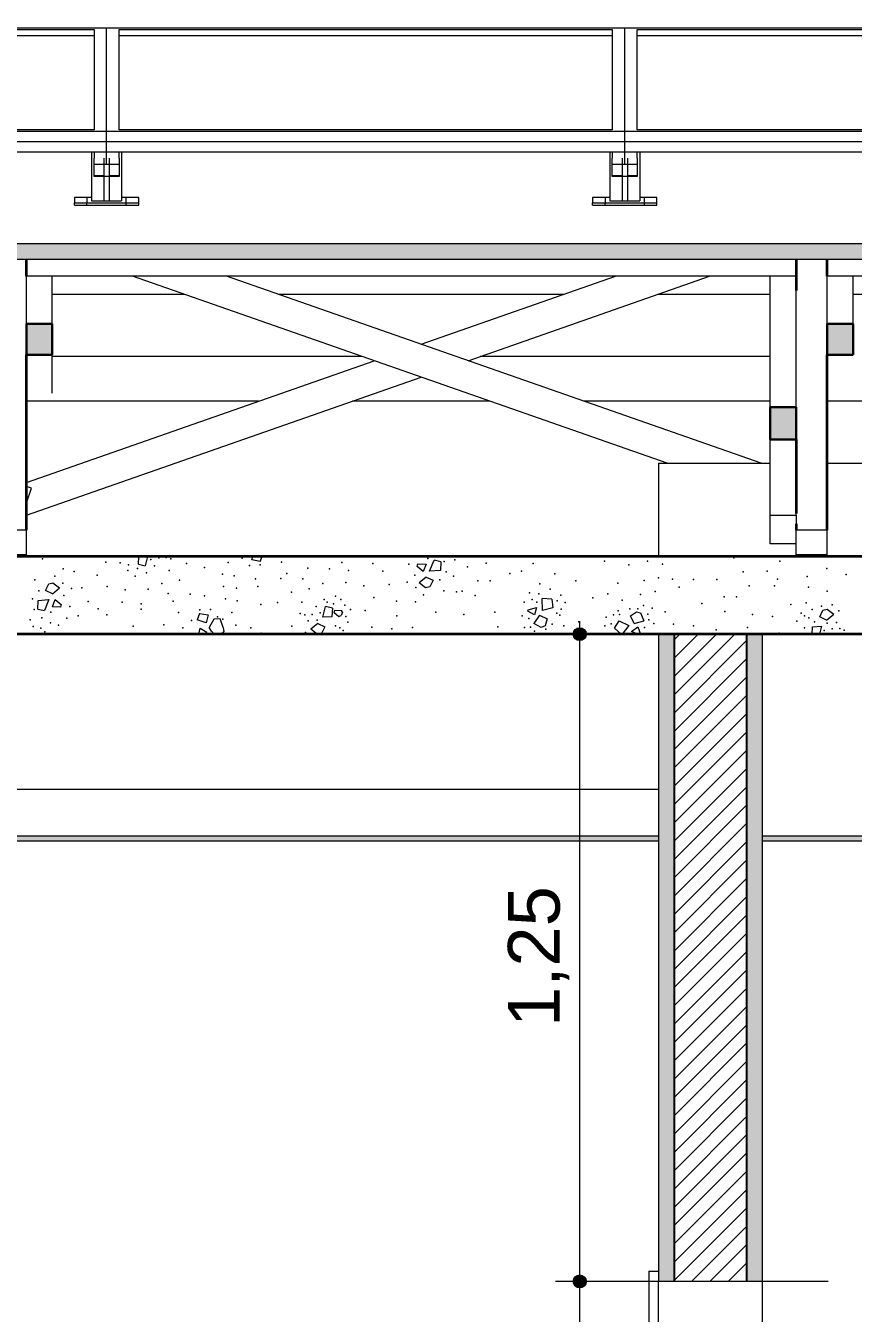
# Model space of a CAD drawing. Header units: metres. Extents: x -77 to 97, y 0 to 6.
# Drawn here: x -55.235 to -53.638, y 2.239 to 4.725 of the extents above; entities that cross this region are included whole.
import ezdxf

# ---------------------------------------------------------------- set-up
doc = ezdxf.new("R2010")
doc.units = ezdxf.units.M
doc.header["$MEASUREMENT"] = 0
for name, color, linetype in [('COTAS CORTE', 7, 'Continuous'), ('FORRO.EXEC', 7, 'Continuous'), ('LAJES.EST', 7, 'Continuous'), ('PAREDE CONSTRUIR', 7, 'Continuous'), ('S-BEAM-____-OTLN.IFC Model', 7, 'Continuous')]:
    doc.layers.add(name, color=color, linetype=linetype)
for name, color, linetype, lineweight, true_color in [('COTAS CORTE_Caneta_No__25', 7, 'Continuous', 13, 0x982312), ('ESTRUTURA-COB.EST_Caneta_No__16', 7, 'Continuous', 0, 0xc9c9c9), ('ESTRUTURA-COB.EST_Caneta_No__97', 7, 'Continuous', 5, 0x6b6b6b), ('PAREDE CONSTRUIR_Caneta_No__16', 7, 'Continuous', 0, 0xc9c9c9), ('Portas Archicad_Caneta_No__16', 7, 'Continuous', 0, 0xc9c9c9), ('S-BEAM-____-OTLN.IFC Model_Caneta_No__13', 7, 'Continuous', 0, 0xaaaaaa), ('S-BEAM-____-OTLN.IFC Model_Caneta_No__16', 7, 'Continuous', 0, 0xc9c9c9)]:
    doc.layers.add(name, color=color, linetype=linetype, lineweight=lineweight, true_color=true_color)
for name, color, linetype, lineweight in [('ESTRUTURA-COB.EST_Caneta_No__241', 7, 'Continuous', 13), ('FORRO.EXEC_Caneta_No__241', 7, 'Continuous', 13), ('Janelas Archicad_Caneta_No__241', 7, 'Continuous', 13), ('LAJES.EST_Caneta_No__1', 7, 'Continuous', 35), ('LAJES.EST_Caneta_No__241', 7, 'Continuous', 13), ('LAJES.EST_Caneta_No__96', 252, 'Continuous', 0), ('PAREDE CONSTRUIR_Caneta_No__241', 7, 'Continuous', 13), ('PAREDE CONSTRUIR_Caneta_No__3', 7, 'Continuous', 25), ('S-BEAM-____-OTLN.IFC Model_Caneta_No__1', 7, 'Continuous', 35), ('S-BEAM-____-OTLN.IFC Model_Caneta_No__2', 7, 'Continuous', 30)]:
    doc.layers.add(name, color=color, linetype=linetype, lineweight=lineweight)
doc.styles.add('ESTILO_GERADO_1', font='arial.ttf')
doc.dimstyles.new('ESTILO_GERADO__5', dxfattribs={"dimtxt": 0.1, "dimasz": 0.0475, "dimexe": 0.18, "dimexo": 0.837656, "dimgap": 0, "dimtad": 1, "dimzin": 0, "dimdsep": 46, "dimtxsty": 'ESTILO_GERADO_1', "dimblk": 'ARROWHEAD_11', "dimblk1": 'ARROWHEAD_11', "dimblk2": 'ARROWHEAD_11', "dimcen": 0.09, "dimclrd": 256, "dimclre": 256, "dimclrt": 256, "dimadec": 0, "dimazin": 0, "dimtfac": 1, "dimtdec": 4, "dimtmove": 0, "dimatfit": 3, "dimfxl": 0, "dimtolj": 1, "dimtzin": 0, "dimarcsym": 0})
doc.dimstyles.new('ESTILO_GERADO__6', dxfattribs={"dimtxt": 0.1, "dimasz": 0.0475, "dimexe": 0.18, "dimexo": 1.849209, "dimgap": 0, "dimtad": 1, "dimzin": 0, "dimdsep": 46, "dimtxsty": 'ESTILO_GERADO_1', "dimblk": 'ARROWHEAD_11', "dimblk1": 'ARROWHEAD_11', "dimblk2": 'ARROWHEAD_11', "dimcen": 0.09, "dimclrd": 256, "dimclre": 256, "dimclrt": 256, "dimadec": 0, "dimazin": 0, "dimtfac": 1, "dimtdec": 4, "dimtmove": 0, "dimatfit": 3, "dimfxl": 0, "dimtolj": 1, "dimtzin": 0, "dimarcsym": 0})
doc.dimstyles.new('ESTILO_GERADO__7', dxfattribs={"dimtxt": 0.1, "dimasz": 0.0475, "dimexe": 0.18, "dimexo": 0.479633, "dimgap": 0, "dimtad": 1, "dimzin": 0, "dimdsep": 46, "dimtxsty": 'ESTILO_GERADO_1', "dimblk": 'ARROWHEAD_11', "dimblk1": 'ARROWHEAD_11', "dimblk2": 'ARROWHEAD_11', "dimcen": 0.09, "dimclrd": 256, "dimclre": 256, "dimclrt": 256, "dimadec": 0, "dimazin": 0, "dimtfac": 1, "dimtdec": 4, "dimtmove": 0, "dimatfit": 3, "dimfxl": 0, "dimtolj": 1, "dimtzin": 0, "dimarcsym": 0})

# ---------------------------------------------------------------- blocks, each defined once
blk = doc.blocks.new('*X5')
at = {"layer": 'LAJES.EST_Caneta_No__241', "color": 7, "linetype": 'Continuous', "lineweight": 13}
for p, q in [((-55.0174, 3.6849), (-55.0168, 3.7)), ((-55.0174, 3.6849), (-55.0044, 3.6821)), ((-55, 3.7), (-55.0044, 3.6821)), ((-54.799, 3.6935), (-54.7972, 3.7)), ((-54.7826, 3.6906), (-54.799, 3.6935)), ((-54.7826, 3.6906), (-54.7791, 3.7)), ((-54.4797, 3.6807), (-54.4783, 3.686)), ((-54.4681, 3.6712), (-54.4797, 3.6807)), ((-54.4783, 3.686), (-54.4624, 3.6853)), ((-54.4624, 3.6853), (-54.4681, 3.6712)), ((-54.4559, 3.6714), (-54.4473, 3.6927)), ((-54.4344, 3.6899), (-54.4473, 3.6927)), ((-54.4344, 3.6899), (-54.435, 3.6733)), ((-54.4625, 3.6603), (-54.4761, 3.6492)), ((-54.4625, 3.6603), (-54.4492, 3.654)), ((-54.435, 3.6733), (-54.4559, 3.6714)), ((-55.197, 3.6344), (-55.1909, 3.6472)), ((-55.1836, 3.628), (-55.197, 3.6344)), ((-55.1909, 3.6472), (-55.1827, 3.6492)), ((-55.1836, 3.628), (-55.17, 3.6392)), ((-55.1827, 3.6492), (-55.17, 3.6392)), ((-54.4635, 3.6392), (-54.4761, 3.6492)), ((-54.4553, 3.6412), (-54.4635, 3.6392)), ((-54.4492, 3.654), (-54.4553, 3.6412)), ((-55.2118, 3.5985), (-55.2112, 3.6151)), ((-55.2112, 3.6151), (-55.1903, 3.617)), ((-55.1903, 3.617), (-55.1988, 3.5956)), ((-55.1837, 3.6031), (-55.1781, 3.6172)), ((-55.1781, 3.6172), (-55.1665, 3.6076)), ((-55.1665, 3.6076), (-55.1678, 3.6024)), ((-54.2381, 3.5959), (-54.2388, 3.6186)), ((-54.2198, 3.6176), (-54.2388, 3.6186)), ((-54.2198, 3.6176), (-54.2178, 3.601)), ((-55.2118, 3.5985), (-55.1988, 3.5956)), ((-55.1678, 3.6024), (-55.1837, 3.6031)), ((-54.8996, 3.5901), (-54.9041, 3.5776)), ((-54.8996, 3.5901), (-54.8832, 3.5872)), ((-54.8832, 3.5872), (-54.8873, 3.5719)), ((-54.6616, 3.5826), (-54.6565, 3.6032)), ((-54.6442, 3.5837), (-54.6616, 3.5826)), ((-54.6435, 3.6003), (-54.6565, 3.6032)), ((-54.6435, 3.6003), (-54.6442, 3.5837)), ((-54.6398, 3.591), (-54.6384, 3.5963)), ((-54.6317, 3.5843), (-54.6398, 3.591)), ((-54.6384, 3.5963), (-54.6258, 3.5957)), ((-54.6317, 3.5843), (-54.6262, 3.5864)), ((-54.6237, 3.5925), (-54.6262, 3.5864)), ((-54.6237, 3.5925), (-54.6258, 3.5957)), ((-54.2662, 3.5946), (-54.2659, 3.5973)), ((-54.2532, 3.5871), (-54.2662, 3.5946)), ((-54.2659, 3.5973), (-54.2498, 3.6018)), ((-54.2439, 3.5865), (-54.2546, 3.5708)), ((-54.2498, 3.6018), (-54.2532, 3.5871)), ((-54.2439, 3.5865), (-54.2287, 3.5797)), ((-54.2178, 3.601), (-54.2381, 3.5959)), ((-54.0684, 3.5854), (-54.0567, 3.5934)), ((-54.0609, 3.5706), (-54.0684, 3.5854)), ((-54.0567, 3.5934), (-54.0486, 3.5911)), ((-54.0486, 3.5911), (-54.0427, 3.5761)), ((-53.703, 3.5837), (-53.6968, 3.5964)), ((-53.6896, 3.5773), (-53.703, 3.5837)), ((-53.6968, 3.5964), (-53.6886, 3.5984)), ((-53.6896, 3.5773), (-53.676, 3.5884)), ((-53.6886, 3.5984), (-53.676, 3.5884)), ((-54.8873, 3.5719), (-54.9041, 3.5776)), ((-54.9009, 3.55), (-54.8987, 3.5617)), ((-54.8987, 3.5617), (-54.8856, 3.5542)), ((-54.8721, 3.5788), (-54.8813, 3.5629)), ((-54.877, 3.5559), (-54.8813, 3.5629)), ((-54.8714, 3.55), (-54.877, 3.5559)), ((-54.8601, 3.5795), (-54.8721, 3.5788)), ((-54.8542, 3.5628), (-54.8601, 3.5795)), ((-54.8542, 3.5628), (-54.8532, 3.5544)), ((-54.6717, 3.5708), (-54.6853, 3.5596)), ((-54.6731, 3.55), (-54.6853, 3.5596)), ((-54.6717, 3.5708), (-54.6583, 3.5644)), ((-54.6583, 3.5644), (-54.6645, 3.5516)), ((-54.2405, 3.5629), (-54.2546, 3.5708)), ((-54.2328, 3.5662), (-54.2405, 3.5629)), ((-54.2287, 3.5797), (-54.2328, 3.5662)), ((-54.0992, 3.5616), (-54.0903, 3.5758)), ((-54.0992, 3.5616), (-54.0864, 3.55)), ((-54.0903, 3.5758), (-54.0713, 3.5669)), ((-54.0713, 3.5669), (-54.0842, 3.55)), ((-54.0659, 3.5549), (-54.054, 3.5643)), ((-54.0609, 3.5706), (-54.0427, 3.5761)), ((-54.054, 3.5643), (-54.0487, 3.5502)), ((-53.7177, 3.55), (-53.7171, 3.5644)), ((-53.7171, 3.5644), (-53.6997, 3.5655)), ((-53.6997, 3.5655), (-53.7035, 3.55)), ((-54.8856, 3.5542), (-54.8901, 3.55)), ((-54.8532, 3.5544), (-54.8579, 3.55)), ((-54.6645, 3.5516), (-54.6711, 3.55)), ((-54.0544, 3.55), (-54.0659, 3.5549)), ((-54.0487, 3.5502), (-54.0489, 3.55))]:
    blk.add_line(p, q, dxfattribs=at)
for p in [(-55.2027, 3.6958), (-55.1418, 3.6999), (-55.0809, 3.6892), (-55.0527, 3.6875), (-55.0368, 3.6841), (-55.0322, 3.6997), (-54.994, 3.6942), (-54.9865, 3.682), (-54.9785, 3.6975), (-54.964, 3.6982), (-54.9552, 3.6952), (-54.9248, 3.6862), (-54.8447, 3.6886), (-54.8172, 3.697), (-54.8034, 3.6829), (-54.7828, 3.6837), (-54.7417, 3.6888), (-54.625, 3.6887), (-54.5655, 3.6864), (-54.4961, 3.685), (-54.4595, 3.696), (-54.4275, 3.6906), (-54.4071, 3.6939), (-54.3825, 3.68), (-54.3464, 3.6871), (-54.3157, 3.6999), (-54.2561, 3.6867), (-54.1185, 3.6908), (-54.0712, 3.6837), (-54.0356, 3.6913), (-54.0064, 3.6851), (-53.8689, 3.6976), (-53.7802, 3.6908), (-53.6655, 3.6999), (-55.1788, 3.6623), (-55.1631, 3.6762), (-55.1414, 3.6713), (-55.0972, 3.6642), (-55.0381, 3.6727), (-55.0237, 3.6619), (-55.0195, 3.6766), (-55.002, 3.6684), (-54.9587, 3.6733), (-54.8905, 3.6789), (-54.8553, 3.6661), (-54.8327, 3.6628), (-54.7916, 3.6569), (-54.7428, 3.6577), (-54.7313, 3.6673), (-54.7004, 3.657), (-54.6911, 3.6778), (-54.6487, 3.6763), (-54.6121, 3.6733), (-54.5461, 3.6719), (-54.4843, 3.6639), (-54.4239, 3.6703), (-54.41, 3.6619), (-54.301, 3.6672), (-54.2787, 3.672), (-54.2141, 3.6665), (-54.0143, 3.659), (-53.9874, 3.6561), (-53.9464, 3.6557), (-53.9018, 3.6557), (-53.8506, 3.6702), (-53.8042, 3.6718), (-53.7844, 3.6564), (-53.727, 3.6613), (-53.6894, 3.6766), (-53.652, 3.6651), (-55.2178, 3.6548), (-55.2101, 3.6337), (-55.1637, 3.6484), (-55.1469, 3.6382), (-55.127, 3.6393), (-55.0779, 3.6421), (-55.0434, 3.6354), (-54.9989, 3.6372), (-54.9727, 3.6476), (-54.9384, 3.6541), (-54.8535, 3.6421), (-54.8287, 3.6386), (-54.7874, 3.6422), (-54.7225, 3.6312), (-54.6882, 3.6376), (-54.662, 3.6481), (-54.6176, 3.6498), (-54.583, 3.6431), (-54.5339, 3.6459), (-54.4993, 3.6502), (-54.4825, 3.64), (-54.4361, 3.6547), (-54.4283, 3.6336), (-54.4041, 3.6321), (-54.3927, 3.6331), (-54.3627, 3.653), (-54.3391, 3.6529), (-54.2433, 3.6471), (-54.2232, 3.637), (-54.1736, 3.6529), (-54.0924, 3.6487), (-54.042, 3.6537), (-54.0203, 3.6325), (-53.9745, 3.6411), (-53.8392, 3.6431), (-53.7904, 3.6431), (-53.7244, 3.6408), (-53.6886, 3.633), (-55.2222, 3.6181), (-55.1619, 3.6245), (-55.1148, 3.6133), (-55.0488, 3.612), (-55.0122, 3.6089), (-54.9605, 3.6283), (-54.9508, 3.6135), (-54.9181, 3.6275), (-54.8905, 3.6239), (-54.8495, 3.618), (-54.8269, 3.6147), (-54.7817, 3.6075), (-54.7491, 3.6109), (-54.7022, 3.6119), (-54.659, 3.6168), (-54.6534, 3.6117), (-54.6414, 3.6086), (-54.6372, 3.6233), (-54.627, 3.6173), (-54.6197, 3.6059), (-54.5637, 3.6211), (-54.5195, 3.614), (-54.4831, 3.6122), (-54.4673, 3.6261), (-54.3682, 3.6249), (-54.2731, 3.6119), (-54.2628, 3.6299), (-54.2578, 3.617), (-54.2488, 3.6117), (-54.2449, 3.6279), (-54.2096, 3.6147), (-54.2028, 3.6256), (-54.194, 3.6113), (-54.141, 3.6204), (-54.112, 3.6281), (-54.0845, 3.616), (-54.0486, 3.6265), (-54.043, 3.6055), (-53.9303, 3.6092), (-53.8876, 3.6222), (-53.8637, 3.6224), (-53.7587, 3.6075), (-53.7294, 3.6108), (-53.6789, 3.6066), (-55.2187, 3.5978), (-55.2039, 3.5814), (-55.1867, 3.5924), (-55.156, 3.5809), (-55.1501, 3.6034), (-55.1341, 3.5857), (-55.0955, 3.5989), (-55.0785, 3.5875), (-55.0124, 3.5984), (-54.9405, 3.5919), (-54.8994, 3.5971), (-54.8787, 3.5978), (-54.8649, 3.5837), (-54.8375, 3.5921), (-54.7057, 3.5901), (-54.6969, 3.5871), (-54.6824, 3.5877), (-54.6744, 3.6032), (-54.6669, 3.591), (-54.6176, 3.5844), (-54.6083, 3.5978), (-54.58, 3.596), (-54.5192, 3.5854), (-54.4435, 3.5925), (-54.3899, 3.5877), (-54.3301, 3.5922), (-54.2771, 3.5856), (-54.2104, 3.5909), (-54.2044, 3.587), (-54.2022, 3.5985), (-54.1153, 3.5828), (-54.1008, 3.5875), (-54.0919, 3.5951), (-54.0896, 3.5882), (-54.0692, 3.5991), (-54.0538, 3.5991), (-54.0345, 3.5886), (-54.0264, 3.6), (-54.0014, 3.5931), (-53.8863, 3.594), (-53.8325, 3.5878), (-53.7939, 3.5844), (-53.7389, 3.5906), (-53.7321, 3.5856), (-53.724, 3.5816), (-53.7176, 3.5976), (-53.6995, 3.6039), (-53.6659, 3.5948), (-55.2266, 3.5774), (-55.2207, 3.5649), (-55.206, 3.5616), (-55.1872, 3.572), (-55.1721, 3.5676), (-55.0276, 3.5655), (-54.9684, 3.5682), (-54.9318, 3.5623), (-54.9153, 3.5764), (-54.8549, 3.5787), (-54.8299, 3.5677), (-54.8011, 3.5625), (-54.7216, 3.5656), (-54.6904, 3.5755), (-54.6728, 3.5768), (-54.6373, 3.5664), (-54.6292, 3.5625), (-54.6224, 3.5574), (-54.6139, 3.5729), (-54.5674, 3.5637), (-54.5288, 3.5603), (-54.4889, 3.5631), (-54.3242, 3.5644), (-54.273, 3.5628), (-54.2641, 3.5801), (-54.2612, 3.5635), (-54.2531, 3.5559), (-54.2314, 3.5599), (-54.2195, 3.5696), (-54.1969, 3.5661), (-54.168, 3.574), (-54.1174, 3.5661), (-54.1053, 3.5703), (-54.0412, 3.5628), (-54.033, 3.5775), (-54.0234, 3.5706), (-53.9854, 3.5695), (-53.9464, 3.5662), (-53.9031, 3.5587), (-53.8421, 3.5627), (-53.7473, 3.5752), (-53.7326, 3.5625), (-53.7129, 3.5739), (-53.6944, 3.557), (-53.6885, 3.5713), (-53.6788, 3.5603), (-53.6709, 3.5726), (-53.6644, 3.561), (-53.6556, 3.558), (-55.2291, 3.5502), (-55.1984, 3.5546), (-54.7811, 3.5521), (-54.6954, 3.5533), (-54.6437, 3.5505), (-54.4303, 3.5511), (-54.0345, 3.5504), (-53.7813, 3.5521), (-53.753, 3.5503)]:
    blk.add_point(p, dxfattribs=at)
blk = doc.blocks.new('*D20')
at = {"layer": 'COTAS CORTE_Caneta_No__25', "linetype": 'Continuous', "lineweight": 13, "true_color": 0x982312}
for points in [[(-43.7841, 3.55), (-43.7832, 3.5452), (-43.7804, 3.5412), (-43.7764, 3.5385), (-43.7716, 3.5375), (-43.7668, 3.5385), (-43.7628, 3.5412), (-43.7601, 3.5452), (-43.7591, 3.55), (-43.7601, 3.5548), (-43.7628, 3.5588), (-43.7668, 3.5615), (-43.7716, 3.5625), (-43.7764, 3.5615), (-43.7804, 3.5588), (-43.7832, 3.5548)], [(-43.7841, 3.16), (-43.7832, 3.1552), (-43.7804, 3.1512), (-43.7764, 3.1485), (-43.7716, 3.1475), (-43.7668, 3.1485), (-43.7628, 3.1512), (-43.7601, 3.1552), (-43.7591, 3.16), (-43.7601, 3.1648), (-43.7628, 3.1688), (-43.7668, 3.1715), (-43.7716, 3.1725), (-43.7764, 3.1715), (-43.7804, 3.1688), (-43.7832, 3.1648)], [(-43.7841, 3.15), (-43.7832, 3.1452), (-43.7804, 3.1412), (-43.7764, 3.1385), (-43.7716, 3.1375), (-43.7668, 3.1385), (-43.7628, 3.1412), (-43.7601, 3.1452), (-43.7591, 3.15), (-43.7601, 3.1548), (-43.7628, 3.1588), (-43.7668, 3.1615), (-43.7716, 3.1625), (-43.7764, 3.1615), (-43.7804, 3.1588), (-43.7832, 3.1548)]]:
    blk.add_hatch(color=24, dxfattribs=at).paths.add_polyline_path(points)
at = {"layer": 'COTAS CORTE_Caneta_No__25', "color": 24, "linetype": 'Continuous', "lineweight": 13, "true_color": 0x982312}
for p, q in [((-43.7841, 3.55), (-44.6093, 3.55)), ((-43.7716, 3.1725), (-43.7716, 3.5375)), ((-43.7247, 3.55), (-43.7591, 3.55)), ((-43.7841, 3.16), (-44.6093, 3.16)), ((-43.7247, 3.16), (-43.7591, 3.16))]:
    blk.add_line(p, q, dxfattribs=at)
for centre in [(-43.7716, 3.55), (-43.7716, 3.16)]:
    blk.add_circle(centre, 0.0125, dxfattribs=at)
at = {"layer": 'COTAS CORTE_Caneta_No__25', "color": 24, "lineweight": 13, "true_color": 0x982312, "insert": (-43.7916, 3.2215), "char_height": 0.1, "attachment_point": 7, "rotation": 90, "style": 'ESTILO_GERADO_1'}
blk.add_mtext('\\A1;{\\pql;\\fArial|b0|i0|c0|p0;\\W1.000000;0,39}', dxfattribs=at)
blk = doc.blocks.new('ARROWHEAD_11')
at = {"color": 0, "linetype": 'Continuous', "lineweight": 0}
blk.add_line((0, 0), (-1, 0), dxfattribs=at)
at = {"color": 0, "linetype": 'Continuous', "lineweight": 0, "const_width": 0.25, "flags": 128}
blk.add_lwpolyline([(-0.125, 0, 1), (0.125, 0, 1)], format="xyb", close=True, dxfattribs=at)
blk = doc.blocks.new('*D21')
at = {"layer": 'COTAS CORTE_Caneta_No__25', "linetype": 'Continuous', "lineweight": 13, "true_color": 0x982312}
for points in [[(-43.7841, 3.7), (-43.7832, 3.6952), (-43.7804, 3.6912), (-43.7764, 3.6885), (-43.7716, 3.6875), (-43.7668, 3.6885), (-43.7628, 3.6912), (-43.7601, 3.6952), (-43.7591, 3.7), (-43.7601, 3.7048), (-43.7628, 3.7088), (-43.7668, 3.7115), (-43.7716, 3.7125), (-43.7764, 3.7115), (-43.7804, 3.7088), (-43.7832, 3.7048)], [(-43.7841, 3.55), (-43.7832, 3.5452), (-43.7804, 3.5412), (-43.7764, 3.5385), (-43.7716, 3.5375), (-43.7668, 3.5385), (-43.7628, 3.5412), (-43.7601, 3.5452), (-43.7591, 3.55), (-43.7601, 3.5548), (-43.7628, 3.5588), (-43.7668, 3.5615), (-43.7716, 3.5625), (-43.7764, 3.5615), (-43.7804, 3.5588), (-43.7832, 3.5548)]]:
    blk.add_hatch(color=24, dxfattribs=at).paths.add_polyline_path(points)
at = {"layer": 'COTAS CORTE_Caneta_No__25', "color": 24, "linetype": 'Continuous', "lineweight": 13, "true_color": 0x982312}
for p, q in [((-43.7841, 3.7), (-44.6093, 3.7)), ((-43.7716, 3.5625), (-43.7716, 3.6875)), ((-43.7247, 3.7), (-43.7591, 3.7)), ((-43.7841, 3.55), (-44.6093, 3.55)), ((-43.7247, 3.55), (-43.7591, 3.55))]:
    blk.add_line(p, q, dxfattribs=at)
for centre in [(-43.7716, 3.7), (-43.7716, 3.55)]:
    blk.add_circle(centre, 0.0125, dxfattribs=at)
blk = doc.blocks.new('*D24')
at = {"layer": 'COTAS CORTE_Caneta_No__25', "linetype": 'Continuous', "lineweight": 13, "true_color": 0x982312}
for points in [[(-51.3896, 4.7), (-51.3887, 4.6952), (-51.386, 4.6912), (-51.3819, 4.6885), (-51.3771, 4.6875), (-51.3724, 4.6885), (-51.3683, 4.6912), (-51.3656, 4.6952), (-51.3646, 4.7), (-51.3656, 4.7048), (-51.3683, 4.7088), (-51.3724, 4.7115), (-51.3771, 4.7125), (-51.3819, 4.7115), (-51.386, 4.7088), (-51.3887, 4.7048)], [(-51.3896, 3.7), (-51.3887, 3.6952), (-51.386, 3.6912), (-51.3819, 3.6885), (-51.3771, 3.6875), (-51.3724, 3.6885), (-51.3683, 3.6912), (-51.3656, 3.6952), (-51.3646, 3.7), (-51.3656, 3.7048), (-51.3683, 3.7088), (-51.3724, 3.7115), (-51.3771, 3.7125), (-51.3819, 3.7115), (-51.386, 3.7088), (-51.3887, 3.7048)]]:
    blk.add_hatch(color=24, dxfattribs=at).paths.add_polyline_path(points)
at = {"layer": 'COTAS CORTE_Caneta_No__25', "color": 24, "linetype": 'Continuous', "lineweight": 13, "true_color": 0x982312}
for p, q in [((-51.3771, 4.7125), (-51.3771, 4.725)), ((-51.3896, 4.7), (-53.2264, 4.7)), ((-51.3303, 4.7), (-51.3646, 4.7)), ((-51.3771, 3.7125), (-51.3771, 4.6875)), ((-51.3896, 3.7), (-51.424, 3.7)), ((-49.5279, 3.7), (-51.3646, 3.7))]:
    blk.add_line(p, q, dxfattribs=at)
for centre in [(-51.3771, 4.7), (-51.3771, 3.7)]:
    blk.add_circle(centre, 0.0125, dxfattribs=at)
at = {"layer": 'COTAS CORTE_Caneta_No__25', "color": 24, "lineweight": 13, "true_color": 0x982312, "insert": (-51.3971, 4.0665), "char_height": 0.1, "attachment_point": 7, "rotation": 90, "style": 'ESTILO_GERADO_1'}
blk.add_mtext('\\A1;{\\pql;\\fArial|b0|i0|c0|p0;\\W1.000000;1,00}', dxfattribs=at)
blk = doc.blocks.new('*D29')
at = {"layer": 'COTAS CORTE_Caneta_No__25', "linetype": 'Continuous', "lineweight": 13, "true_color": 0x982312}
for points in [[(-54.1786, 2.3), (-54.1777, 2.2952), (-54.175, 2.2912), (-54.1709, 2.2885), (-54.1661, 2.2875), (-54.1613, 2.2885), (-54.1573, 2.2912), (-54.1546, 2.2952), (-54.1536, 2.3), (-54.1546, 2.3048), (-54.1573, 2.3088), (-54.1613, 2.3115), (-54.1661, 2.3125), (-54.1709, 2.3115), (-54.175, 2.3088), (-54.1777, 2.3048)], [(-54.1786, 1.1), (-54.1777, 1.0952), (-54.175, 1.0912), (-54.1709, 1.0885), (-54.1661, 1.0875), (-54.1613, 1.0885), (-54.1573, 1.0912), (-54.1546, 1.0952), (-54.1536, 1.1), (-54.1546, 1.1048), (-54.1573, 1.1088), (-54.1613, 1.1115), (-54.1661, 1.1125), (-54.1709, 1.1115), (-54.175, 1.1088), (-54.1777, 1.1048)]]:
    blk.add_hatch(color=24, dxfattribs=at).paths.add_polyline_path(points)
at = {"layer": 'COTAS CORTE_Caneta_No__25', "color": 24, "linetype": 'Continuous', "lineweight": 13, "true_color": 0x982312}
for p, q in [((-54.1786, 2.3), (-54.213, 2.3)), ((-54.1661, 1.1125), (-54.1661, 2.2875)), ((-53.6865, 2.3), (-54.1536, 2.3)), ((-54.1786, 1.1), (-54.213, 1.1)), ((-53.6865, 1.1), (-54.1536, 1.1))]:
    blk.add_line(p, q, dxfattribs=at)
for centre in [(-54.1661, 2.3), (-54.1661, 1.1)]:
    blk.add_circle(centre, 0.0125, dxfattribs=at)
at = {"layer": 'COTAS CORTE_Caneta_No__25', "color": 24, "lineweight": 13, "true_color": 0x982312, "insert": (-54.1861, 1.5665), "char_height": 0.1, "attachment_point": 7, "rotation": 90, "style": 'ESTILO_GERADO_1'}
blk.add_mtext('\\A1;{\\pql;\\fArial|b0|i0|c0|p0;\\W1.000000;1,20}', dxfattribs=at)
blk = doc.blocks.new('*D30')
at = {"layer": 'COTAS CORTE_Caneta_No__25', "linetype": 'Continuous', "lineweight": 13, "true_color": 0x982312}
for points in [[(-54.1786, 3.55), (-54.1777, 3.5452), (-54.175, 3.5412), (-54.1709, 3.5385), (-54.1661, 3.5375), (-54.1613, 3.5385), (-54.1573, 3.5412), (-54.1546, 3.5452), (-54.1536, 3.55), (-54.1546, 3.5548), (-54.1573, 3.5588), (-54.1613, 3.5615), (-54.1661, 3.5625), (-54.1709, 3.5615), (-54.175, 3.5588), (-54.1777, 3.5548)], [(-54.1786, 2.3), (-54.1777, 2.2952), (-54.175, 2.2912), (-54.1709, 2.2885), (-54.1661, 2.2875), (-54.1613, 2.2885), (-54.1573, 2.2912), (-54.1546, 2.2952), (-54.1536, 2.3), (-54.1546, 2.3048), (-54.1573, 2.3088), (-54.1613, 2.3115), (-54.1661, 2.3125), (-54.1709, 2.3115), (-54.175, 2.3088), (-54.1777, 2.3048)]]:
    blk.add_hatch(color=24, dxfattribs=at).paths.add_polyline_path(points)
at = {"layer": 'COTAS CORTE_Caneta_No__25', "color": 24, "linetype": 'Continuous', "lineweight": 13, "true_color": 0x982312}
for p, q in [((-54.1661, 3.5625), (-54.1661, 3.575)), ((-54.1786, 3.55), (-54.213, 3.55)), ((-54.1661, 2.3125), (-54.1661, 3.5375)), ((-53.6865, 3.55), (-54.1536, 3.55)), ((-54.1786, 2.3), (-54.213, 2.3)), ((-53.6865, 2.3), (-54.1536, 2.3))]:
    blk.add_line(p, q, dxfattribs=at)
for centre in [(-54.1661, 3.55), (-54.1661, 2.3)]:
    blk.add_circle(centre, 0.0125, dxfattribs=at)
at = {"layer": 'COTAS CORTE_Caneta_No__25', "color": 24, "lineweight": 13, "true_color": 0x982312, "insert": (-54.1861, 2.7915), "char_height": 0.1, "attachment_point": 7, "rotation": 90, "style": 'ESTILO_GERADO_1'}
blk.add_mtext('\\A1;{\\pql;\\fArial|b0|i0|c0|p0;\\W1.000000;1,25}', dxfattribs=at)

msp = doc.modelspace()

# ---------------------------------------------------------------- hatches: boundary and pattern name
at = {"layer": 'ESTRUTURA-COB.EST_Caneta_No__97', "linetype": 'Continuous', "lineweight": 5, "true_color": 0x6b6b6b}
h = msp.add_hatch(dxfattribs=at)
h.set_pattern_fill('AR_CONC_0001', color=251, style=0, pattern_type=2)
h.set_pattern_definition([(50, (0, 0), (-0.546554, 0.0478173), [0.05715, -0.62865]), (355, (0, 0), (-0.1057303, 0.5731705), [0.04572, -0.5029218]), (100.4514, (0.04555, -0.004), (0.4408237, 0.5253533), [0.04857, -0.5342707]), (46.1842, (0, 0.1524), (-0.813237, 0.126127), [0.085725, -0.942975]), (96.6356, (0.0678, 0.1419), (0.712212, 0.742278), [0.072855, -0.801407]), (351.1842, (0, 0.1524), (0.712212, 0.742278), [0.06858, -0.754379]), (21, (0.0762, 0.1143), (-0.4548432, 0.3067956), [0.05715, -0.62865]), (326, (0.0762, 0.1143), (0.185406, 0.552564), [0.04572, -0.50292]), (71.4514, (0.1141, 0.08873), (0.6402493, 0.2457683), [0.04857, -0.53427]), (37.5, (0, 0), (0.0092658, 0.2536651), [0, -0.496824, 0, -0.51054, 0, -0.504825]), (7.5, (0, 0), (0.200459, 0.3005417), [0, -0.291084, 0, -0.485394, 0, -0.192405]), (327.5, (-0.16993, 0), (-0.4067718, 0.01718623), [0, -0.1905, 0, -0.59436, 0, -0.78867]), (317.5, (-0.24613, 0), (0.4443875, 0.0762795), [0, -0.24765, 0, -0.394716, 0, -0.56007])])
h.paths.add_polyline_path([(-66.314, 4.2737), (-44.214, 4.2737), (-44.214, 4.3038), (-66.314, 4.3038)])
at = {"layer": 'FORRO.EXEC', "linetype": 'Continuous', "lineweight": 0, "true_color": 0xffffff}
for points in [[(-54.014, 3.15), (-54.014, 3.16), (-56.514, 3.16), (-56.514, 3.15)], [(-53.814, 3.15), (-50.6117, 3.15), (-50.6117, 3.16), (-53.814, 3.16)]]:
    msp.add_hatch(color=7, dxfattribs=at).paths.add_polyline_path(points)
at = {"layer": 'PAREDE CONSTRUIR', "linetype": 'Continuous', "lineweight": 0, "true_color": 0xffffff}
for points in [[(-54.014, 3.55), (-54.014, 2.3), (-53.984, 2.3), (-53.984, 3.55)], [(-53.844, 2.3), (-53.814, 2.3), (-53.814, 3.55), (-53.844, 3.55)]]:
    msp.add_hatch(color=7, dxfattribs=at).paths.add_polyline_path(points)
at = {"layer": 'PAREDE CONSTRUIR', "linetype": 'Continuous', "lineweight": 0, "true_color": 0x000000}
h = msp.add_hatch(dxfattribs=at)
h.set_pattern_fill('common_brick_0001', color=18, style=0, pattern_type=2)
h.set_pattern_definition([(45, (0, 0), (-0.01767767, 0.01767767), [])])
h.paths.add_polyline_path([(-53.984, 3.55), (-53.984, 2.3), (-53.844, 2.3), (-53.844, 3.55)])
at = {"layer": 'S-BEAM-____-OTLN.IFC Model', "linetype": 'Continuous', "lineweight": 0, "true_color": 0x000000}
for points in [[(-55.234, 4.0893), (-55.184, 4.0893), (-55.184, 4.1496), (-55.234, 4.1496)], [(-53.6883, 4.0893), (-53.6383, 4.0893), (-53.6383, 4.1496), (-53.6883, 4.1496)], [(-53.7983, 3.9262), (-53.7483, 3.9262), (-53.7483, 3.9884), (-53.7983, 3.9884)]]:
    msp.add_hatch(color=18, dxfattribs=at).paths.add_polyline_path(points)

# ---------------------------------------------------------------- linework, layer by layer
at = {"layer": 'ESTRUTURA-COB.EST_Caneta_No__16', "color": 9, "linetype": 'Continuous', "lineweight": 0, "true_color": 0xc9c9c9}
for p, q in [((-54.7862, 4), (-55.234, 4)), ((-54.3401, 4), (-54.6047, 4)), ((-53.7983, 4), (-54.1585, 4)), ((-53.2405, 4), (-53.6883, 4))]:
    msp.add_line(p, q, dxfattribs=at)
at = {"layer": 'ESTRUTURA-COB.EST_Caneta_No__241', "color": 7, "linetype": 'Continuous', "lineweight": 13}
for p, q in [((-44.369, 4.3038), (-66.314, 4.3038)), ((-44.214, 4.2737), (-66.314, 4.2737))]:
    msp.add_line(p, q, dxfattribs=at)
at = {"layer": 'FORRO.EXEC_Caneta_No__241', "color": 7, "linetype": 'Continuous', "lineweight": 13}
for p, q in [((-54.014, 3.16), (-56.514, 3.16)), ((-50.6117, 3.16), (-53.814, 3.16)), ((-54.014, 3.15), (-56.514, 3.15)), ((-52.164, 3.15), (-53.814, 3.15))]:
    msp.add_line(p, q, dxfattribs=at)
at = {"layer": 'Janelas Archicad_Caneta_No__241', "color": 7, "linetype": 'Continuous', "lineweight": 13}
for p, q in [((-54.014, 1.1), (-54.014, 2.3)), ((-53.814, 2.3), (-53.814, 1.1))]:
    msp.add_line(p, q, dxfattribs=at)
at = {"layer": 'LAJES.EST_Caneta_No__1', "color": 7, "linetype": 'Continuous', "lineweight": 35}
for p, q in [((-44.214, 3.7), (-66.314, 3.7)), ((-54.014, 3.55), (-56.514, 3.55)), ((-44.214, 3.55), (-53.814, 3.55))]:
    msp.add_line(p, q, dxfattribs=at)
at = {"layer": 'LAJES.EST_Caneta_No__1', "color": 7, "linetype": 'Continuous', "lineweight": 35, "flags": 128}
msp.add_lwpolyline([(-53.814, 3.55), (-53.844, 3.55), (-53.984, 3.55), (-54.014, 3.55)], dxfattribs=at)
at = {"layer": 'LAJES.EST_Caneta_No__96', "color": 252, "linetype": 'Continuous', "lineweight": 0}
for p, q in [((-55.0792, 4.7203), (-56.0792, 4.7203)), ((-56.0552, 4.7179), (-55.1032, 4.7179)), ((-55.1032, 4.7055), (-56.0552, 4.7055)), ((-55.1032, 4.7179), (-55.1032, 4.5237)), ((-54.0792, 4.7203), (-55.0792, 4.7203)), ((-55.0792, 4.5213), (-55.0792, 4.7203)), ((-55.0552, 4.5237), (-55.0552, 4.7179)), ((-55.0552, 4.7179), (-54.1032, 4.7179)), ((-54.1032, 4.7055), (-55.0552, 4.7055)), ((-54.1032, 4.7179), (-54.1032, 4.5237)), ((-53.0792, 4.7203), (-54.0792, 4.7203)), ((-54.0792, 4.5213), (-54.0792, 4.7203)), ((-54.0552, 4.5237), (-54.0552, 4.7179)), ((-54.0552, 4.7179), (-53.1032, 4.7179)), ((-53.1032, 4.7055), (-54.0552, 4.7055)), ((-56.0792, 4.5213), (-55.0792, 4.5213)), ((-56.0792, 4.5014), (-55.0792, 4.5014)), ((-55.1032, 4.5237), (-56.0552, 4.5237)), ((-55.0792, 4.5213), (-54.0792, 4.5213)), ((-55.0792, 4.5014), (-55.0792, 4.5213)), ((-55.0792, 4.5014), (-54.0792, 4.5014)), ((-55.0792, 4.4815), (-55.0792, 4.5014)), ((-54.1032, 4.5237), (-55.0552, 4.5237)), ((-54.0792, 4.5213), (-53.0792, 4.5213)), ((-54.0792, 4.5014), (-54.0792, 4.5213)), ((-54.0792, 4.5014), (-53.0792, 4.5014)), ((-54.0792, 4.4815), (-54.0792, 4.5014)), ((-53.1032, 4.5237), (-54.0552, 4.5237)), ((-56.0552, 4.4815), (-55.1032, 4.4815)), ((-55.1082, 4.4815), (-55.1082, 4.4784)), ((-55.1082, 4.4784), (-55.1082, 4.4696)), ((-55.1032, 4.4815), (-55.0792, 4.4815)), ((-55.1032, 4.4815), (-55.1032, 4.4696)), ((-55.0792, 4.4815), (-55.0552, 4.4815)), ((-55.0792, 4.4576), (-55.0792, 4.4815)), ((-55.0552, 4.4815), (-54.1032, 4.4815)), ((-55.0552, 4.4696), (-55.0552, 4.4815)), ((-55.0502, 4.4815), (-55.0502, 4.4784)), ((-55.0502, 4.4784), (-55.0502, 4.4696)), ((-54.1082, 4.4815), (-54.1082, 4.4784)), ((-54.1082, 4.4784), (-54.1082, 4.4696)), ((-54.1032, 4.4815), (-54.0792, 4.4815)), ((-54.1032, 4.4815), (-54.1032, 4.4696)), ((-54.0792, 4.4815), (-54.0552, 4.4815)), ((-54.0792, 4.4576), (-54.0792, 4.4815)), ((-54.0552, 4.4815), (-53.1032, 4.4815)), ((-54.0552, 4.4696), (-54.0552, 4.4815)), ((-54.0502, 4.4815), (-54.0502, 4.4784)), ((-54.0502, 4.4784), (-54.0502, 4.4696)), ((-55.1082, 4.4696), (-55.1082, 4.387)), ((-55.1032, 4.4576), (-55.1032, 4.4696)), ((-55.1032, 4.4576), (-55.0842, 4.4576)), ((-55.1032, 4.4337), (-55.1032, 4.4576)), ((-55.0842, 4.4696), (-55.0842, 4.4576)), ((-55.0842, 4.4576), (-55.0842, 4.4337)), ((-55.0842, 4.4576), (-55.0792, 4.4576)), ((-55.0792, 4.4576), (-55.0742, 4.4576)), ((-55.0742, 4.4696), (-55.0742, 4.4576)), ((-55.0742, 4.4576), (-55.0552, 4.4576)), ((-55.0742, 4.4576), (-55.0742, 4.4337)), ((-55.0552, 4.4696), (-55.0552, 4.4576)), ((-55.0552, 4.4576), (-55.0552, 4.4337)), ((-55.0502, 4.4696), (-55.0502, 4.387)), ((-54.1082, 4.4696), (-54.1082, 4.387)), ((-54.1032, 4.4576), (-54.1032, 4.4696)), ((-54.1032, 4.4576), (-54.0842, 4.4576)), ((-54.1032, 4.4337), (-54.1032, 4.4576)), ((-54.0842, 4.4696), (-54.0842, 4.4576)), ((-54.0842, 4.4576), (-54.0842, 4.4337)), ((-54.0842, 4.4576), (-54.0792, 4.4576)), ((-54.0792, 4.4576), (-54.0742, 4.4576)), ((-54.0742, 4.4696), (-54.0742, 4.4576)), ((-54.0742, 4.4576), (-54.0552, 4.4576)), ((-54.0742, 4.4576), (-54.0742, 4.4337)), ((-54.0552, 4.4696), (-54.0552, 4.4576)), ((-54.0552, 4.4576), (-54.0552, 4.4337)), ((-54.0502, 4.4696), (-54.0502, 4.387)), ((-55.1032, 4.4361), (-55.0842, 4.4361)), ((-55.0792, 4.4337), (-55.1032, 4.4337)), ((-55.0842, 4.4337), (-55.0842, 4.387)), ((-55.0552, 4.4337), (-55.0792, 4.4337)), ((-55.0742, 4.4361), (-55.0552, 4.4361)), ((-55.0742, 4.4337), (-55.0742, 4.387)), ((-54.1032, 4.4361), (-54.0842, 4.4361)), ((-54.0792, 4.4337), (-54.1032, 4.4337)), ((-54.0842, 4.4337), (-54.0842, 4.387)), ((-54.0552, 4.4337), (-54.0792, 4.4337)), ((-54.0742, 4.4361), (-54.0552, 4.4361)), ((-54.0742, 4.4337), (-54.0742, 4.387)), ((-55.1082, 4.3931), (-55.1412, 4.3931)), ((-55.1412, 4.3931), (-55.1412, 4.3832)), ((-55.1412, 4.3832), (-55.0412, 4.3832)), ((-55.1412, 4.3782), (-55.1412, 4.3832)), ((-55.1412, 4.3782), (-55.0412, 4.3782)), ((-55.1172, 4.3931), (-55.1172, 4.3832)), ((-55.1172, 4.3782), (-55.1172, 4.3832)), ((-55.1082, 4.387), (-55.0742, 4.387)), ((-55.0742, 4.387), (-55.0502, 4.387)), ((-55.0412, 4.3931), (-55.0502, 4.3931)), ((-55.0172, 4.3931), (-55.0412, 4.3931)), ((-55.0412, 4.3832), (-55.0412, 4.3931)), ((-55.0412, 4.3832), (-55.0172, 4.3832)), ((-55.0412, 4.3782), (-55.0412, 4.3832)), ((-55.0412, 4.3782), (-55.0172, 4.3782)), ((-55.0172, 4.3832), (-55.0172, 4.3931)), ((-55.0172, 4.3782), (-55.0172, 4.3832)), ((-54.1082, 4.3931), (-54.1412, 4.3931)), ((-54.1412, 4.3931), (-54.1412, 4.3832)), ((-54.1412, 4.3832), (-54.0412, 4.3832)), ((-54.1412, 4.3782), (-54.1412, 4.3832)), ((-54.1412, 4.3782), (-54.0412, 4.3782)), ((-54.1172, 4.3931), (-54.1172, 4.3832)), ((-54.1172, 4.3782), (-54.1172, 4.3832)), ((-54.1082, 4.387), (-54.0742, 4.387)), ((-54.0742, 4.387), (-54.0502, 4.387)), ((-54.0412, 4.3931), (-54.0502, 4.3931)), ((-54.0172, 4.3931), (-54.0412, 4.3931)), ((-54.0412, 4.3832), (-54.0412, 4.3931)), ((-54.0412, 4.3832), (-54.0172, 4.3832)), ((-54.0412, 4.3782), (-54.0412, 4.3832)), ((-54.0412, 4.3782), (-54.0172, 4.3782)), ((-54.0172, 4.3832), (-54.0172, 4.3931)), ((-54.0172, 4.3782), (-54.0172, 4.3832))]:
    msp.add_line(p, q, dxfattribs=at)
at = {"layer": 'PAREDE CONSTRUIR_Caneta_No__16', "color": 9, "linetype": 'Continuous', "lineweight": 0, "true_color": 0xc9c9c9}
msp.add_line((-54.014, 3.25), (-56.514, 3.25), dxfattribs=at)
at = {"layer": 'PAREDE CONSTRUIR_Caneta_No__241', "color": 7, "linetype": 'Continuous', "lineweight": 13}
for p, q in [((-54.014, 3.88), (-53.7983, 3.88)), ((-54.014, 3.88), (-54.014, 3.7)), ((-53.6883, 3.88), (-52.2526, 3.88)), ((-54.014, 3.55), (-54.014, 3.16)), ((-53.814, 3.55), (-53.814, 3.16)), ((-54.014, 3.16), (-54.014, 3.15)), ((-53.814, 3.16), (-53.814, 3.15)), ((-54.014, 3.15), (-54.014, 2.3)), ((-53.814, 3.15), (-53.814, 2.3))]:
    msp.add_line(p, q, dxfattribs=at)
at = {"layer": 'PAREDE CONSTRUIR_Caneta_No__241', "color": 7, "linetype": 'Continuous', "lineweight": 13, "flags": 128}
msp.add_lwpolyline([(-53.814, 2.3), (-53.844, 2.3), (-53.984, 2.3), (-54.014, 2.3)], dxfattribs=at)
at = {"layer": 'PAREDE CONSTRUIR_Caneta_No__3', "color": 7, "linetype": 'Continuous', "lineweight": 25}
for p, q in [((-53.984, 3.55), (-53.984, 2.3)), ((-53.844, 3.55), (-53.844, 2.3))]:
    msp.add_line(p, q, dxfattribs=at)
at = {"layer": 'Portas Archicad_Caneta_No__16', "color": 9, "linetype": 'Continuous', "lineweight": 0, "true_color": 0xc9c9c9}
for q in [(-54.033, 0.1), (-54.014, 2.32)]:
    msp.add_line((-54.033, 2.32), q, dxfattribs=at)
at = {"layer": 'S-BEAM-____-OTLN.IFC Model_Caneta_No__1', "color": 7, "linetype": 'Continuous', "lineweight": 35}
for p, q in [((-55.234, 4.2413), (-55.234, 4.2737)), ((-53.7483, 4.2737), (-53.7483, 4.2136)), ((-53.6883, 4.2413), (-53.6883, 4.2737)), ((-55.234, 3.7508), (-55.234, 4.0893)), ((-53.6883, 3.7508), (-53.6883, 4.0893)), ((-53.7483, 3.9262), (-53.7483, 3.7829)), ((-53.7483, 3.7632), (-53.7483, 3.7508))]:
    msp.add_line(p, q, dxfattribs=at)
at = {"layer": 'S-BEAM-____-OTLN.IFC Model_Caneta_No__13', "color": 253, "linetype": 'Continuous', "lineweight": 0, "true_color": 0xaaaaaa}
for p, q in [((-53.7483, 4.2413), (-55.234, 4.2413)), ((-55.234, 4.1496), (-55.234, 4.2413)), ((-55.184, 4.1496), (-55.184, 4.2413)), ((-53.9973, 3.88), (-55.029, 4.2413)), ((-53.8158, 3.88), (-54.8475, 4.2413)), ((-54.4724, 4.11), (-54.0973, 4.2413)), ((-54.3816, 4.0782), (-53.9157, 4.2413)), ((-53.7983, 3.9884), (-53.7983, 4.2413)), ((-52.2026, 4.2413), (-53.6883, 4.2413)), ((-53.6883, 4.1496), (-53.6883, 4.2413)), ((-53.6383, 4.1496), (-53.6383, 4.2413)), ((-53.7483, 3.9884), (-53.7483, 4.2136)), ((-55.234, 3.8432), (-54.5631, 4.0782)), ((-55.234, 3.7796), (-54.4724, 4.0464)), ((-53.7983, 3.78), (-53.7983, 3.9262)), ((-55.2241, 3.8319), (-55.234, 3.8354)), ((-55.234, 3.8036), (-55.2241, 3.8319)), ((-53.7983, 3.78), (-53.7483, 3.78)), ((-53.7983, 3.7247), (-53.7983, 3.78)), ((-53.7483, 3.78), (-53.7483, 3.7829)), ((-53.7483, 3.78), (-53.7483, 3.7632)), ((-55.234, 3.7508), (-55.294, 3.7508)), ((-55.234, 3.7032), (-55.234, 3.7508)), ((-53.6883, 3.7508), (-53.7483, 3.7508)), ((-53.7483, 3.7032), (-53.7483, 3.7508)), ((-53.6883, 3.7032), (-53.6883, 3.7508)), ((-53.7483, 3.7247), (-53.7983, 3.7247)), ((-55.234, 3.7032), (-55.294, 3.7032)), ((-55.234, 3.7), (-55.234, 3.7032)), ((-53.7483, 3.7), (-53.7483, 3.7032)), ((-53.6883, 3.7032), (-53.7483, 3.7032)), ((-53.6883, 3.7), (-53.6883, 3.7032))]:
    msp.add_line(p, q, dxfattribs=at)
at = {"layer": 'S-BEAM-____-OTLN.IFC Model_Caneta_No__16', "color": 9, "linetype": 'Continuous', "lineweight": 0, "true_color": 0xc9c9c9}
for p, q in [((-54.9289, 4.2063), (-55.184, 4.2063)), ((-54.1974, 4.2063), (-54.7474, 4.2063)), ((-53.7983, 4.2063), (-54.0159, 4.2063)), ((-53.3832, 4.2063), (-53.6383, 4.2063)), ((-55.184, 4.0157), (-55.184, 4.0893)), ((-54.5863, 4.0863), (-55.184, 4.0863)), ((-53.7983, 4.0863), (-54.3585, 4.0863))]:
    msp.add_line(p, q, dxfattribs=at)
at = {"layer": 'S-BEAM-____-OTLN.IFC Model_Caneta_No__2', "color": 7, "linetype": 'Continuous', "lineweight": 30}
for p, q in [((-55.234, 4.1496), (-55.234, 4.0893)), ((-55.184, 4.1496), (-55.234, 4.1496)), ((-55.184, 4.1496), (-55.184, 4.0893)), ((-53.6883, 4.1496), (-53.6883, 4.0893)), ((-53.6383, 4.1496), (-53.6883, 4.1496)), ((-53.6383, 4.1496), (-53.6383, 4.0893)), ((-55.184, 4.0893), (-55.234, 4.0893)), ((-53.6383, 4.0893), (-53.6883, 4.0893)), ((-53.7983, 3.9884), (-53.7983, 3.9262)), ((-53.7483, 3.9884), (-53.7983, 3.9884)), ((-53.7483, 3.9884), (-53.7483, 3.9262)), ((-53.7483, 3.9262), (-53.7983, 3.9262))]:
    msp.add_line(p, q, dxfattribs=at)

# ---------------------------------------------------------------- block references
at = {"layer": 'LAJES.EST', "lineweight": 0}
msp.add_blockref('*X5', (0, 0), dxfattribs=at)

# ---------------------------------------------------------------- dimensions: what is measured, and where the dimension line sits
at = {"layer": 'COTAS CORTE', "color": 24, "linetype": 'Continuous', "lineweight": 13, "true_color": 0x982312}
for base, p1, p2, dimstyle, picture, middle in [((-51.3771, 4.7), (-51.3117, 3.7), (-66.514, 4.7), 'ESTILO_GERADO__6', '*D24', (-51.4471, 4.196)), ((-43.7716, 3.7), (-55.264, 3.55), (-44.214, 3.7), 'ESTILO_GERADO__5', '*D21', (-43.8416, 3.842)), ((-43.7716, 3.55), (-45.7632, 3.16), (-55.264, 3.55), 'ESTILO_GERADO__5', '*D20', (-43.8416, 3.351)), ((-54.1661, 3.55), (-53.814, 2.3), (-54.014, 3.55), 'ESTILO_GERADO__7', '*D30', (-54.2361, 2.921)), ((-54.1661, 2.3), (-53.814, 1.1), (-53.814, 2.3), 'ESTILO_GERADO__7', '*D29', (-54.2361, 1.696))]:
    dim = msp.add_linear_dim(base=base, p1=p1, p2=p2, angle=90, dimstyle=dimstyle, dxfattribs=at)
    dim.commit()
    dim.dimension.update_dxf_attribs({"geometry": picture, "text_midpoint": middle, "dimtype": 160, "text_rotation": 90})

doc.saveas('drawing.dxf')
